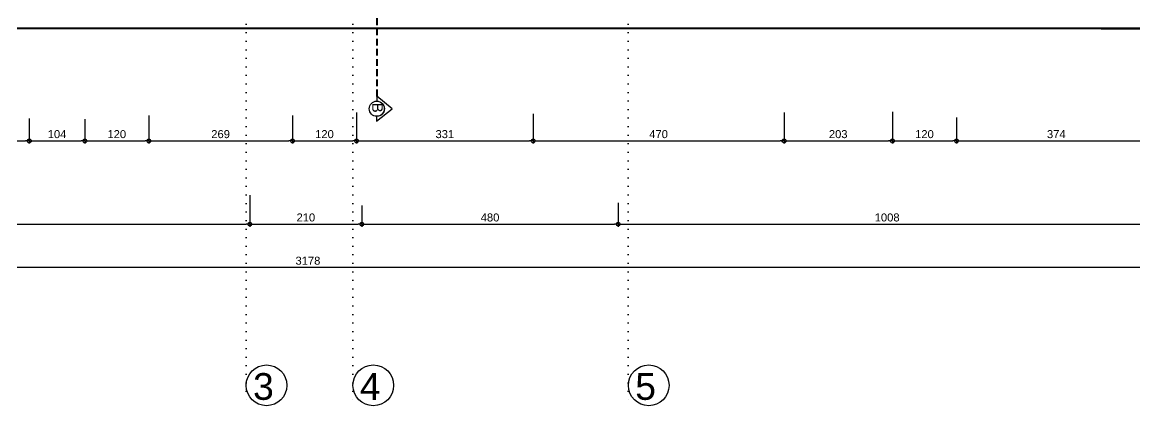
# Model space of a CAD drawing. Header units: millimetres. Extents: x 768 to 14077, y 324 to 18132.
# Drawn here: x 2691 to 4775, y 9591 to 10309 of the extents above; entities that cross this region are included whole.
import ezdxf

# ---------------------------------------------------------------- set-up
doc = ezdxf.new("R2010")
doc.units = ezdxf.units.MM
doc.linetypes.add('DOT2', pattern=[3.175, 0, -3.175])
doc.linetypes.add('HIDDENX2', pattern=[19.05, 12.7, -6.35])
doc.layers.add('SEM_AKS', color=161, linetype='Continuous')
doc.layers.add('SEM_DUVAR1', color=136, linetype='Continuous', lineweight=40)
doc.layers.add('SEM_KESİK1', color=254, linetype='HIDDENX2', lineweight=40)
doc.styles.add('SEM_YAZI', font='arial.ttf')
doc.styles.get("Standard").update_dxf_attribs({"font": 'arial.ttf'})
doc.dimstyles.new('1-50-2', dxfattribs={"dimtxt": 15, "dimasz": 7, "dimexe": 5, "dimexo": 5, "dimgap": 5, "dimtad": 1, "dimdec": 0, "dimtxsty": 'Standard', "dimblk": 'ORIGIN', "dimcen": 5, "dimdle": 7, "dimclrd": 256, "dimclre": 256, "dimclrt": 256, "dimadec": 0, "dimazin": 0, "dimtfac": 1, "dimtdec": 0, "dimtix": 1, "dimtmove": 0, "dimatfit": 3, "dimldrblk": 'ORIGIN', "dimfxl": 1, "dimlwd": -1, "dimlwe": -1, "dimarcsym": 0})

# ---------------------------------------------------------------- blocks, each defined once
blk = doc.blocks.new('_Origin')
at = {"color": 0, "linetype": 'ByBlock', "lineweight": -2}
blk.add_line((0, 0), (-1, 0), dxfattribs=at)
blk.add_circle((0, 0), 0.5, dxfattribs=at)
blk = doc.blocks.new('*D285')
at = {"transparency": 16777216}
for p, q in [((2313.9, 10129.6), (2313.9, 10081.7)), ((2704.1, 10128.7), (2704.1, 10081.7)), ((2320.9, 10086.7), (2697.1, 10086.7))]:
    blk.add_line(p, q, dxfattribs=at)
at = {"layer": 'Defpoints', "color": 0, "transparency": 16777216}
for p in [(2313.9, 10134.6), (2704.1, 10133.7), (2704.1, 10086.7)]:
    blk.add_point(p, dxfattribs=at)
at = {"transparency": 16777216, "xscale": 7, "yscale": 7, "zscale": 7, "rotation": 180}
blk.add_blockref('_Origin', (2313.9, 10086.7), dxfattribs=at)
at = {"transparency": 16777216, "xscale": 7, "yscale": 7, "zscale": 7}
blk.add_blockref('_Origin', (2704.1, 10086.7), dxfattribs=at)
at = {"transparency": 16777216, "insert": (2509, 10099.4), "char_height": 15, "attachment_point": 5}
blk.add_mtext('390', dxfattribs=at)
blk = doc.blocks.new('*D286')
at = {"transparency": 16777216}
for p, q in [((2704.1, 10128.7), (2704.1, 10081.7)), ((2808.1, 10127.7), (2808.1, 10081.7)), ((2711.1, 10086.7), (2801.1, 10086.7))]:
    blk.add_line(p, q, dxfattribs=at)
at = {"layer": 'Defpoints', "color": 0, "transparency": 16777216}
for p in [(2704.1, 10133.7), (2808.1, 10132.7), (2808.1, 10086.7)]:
    blk.add_point(p, dxfattribs=at)
at = {"transparency": 16777216, "xscale": 7, "yscale": 7, "zscale": 7, "rotation": 180}
blk.add_blockref('_Origin', (2704.1, 10086.7), dxfattribs=at)
at = {"transparency": 16777216, "xscale": 7, "yscale": 7, "zscale": 7}
blk.add_blockref('_Origin', (2808.1, 10086.7), dxfattribs=at)
at = {"transparency": 16777216, "insert": (2756.1, 10099.4), "char_height": 15, "attachment_point": 5}
blk.add_mtext('104', dxfattribs=at)
blk = doc.blocks.new('*D287')
at = {"transparency": 16777216}
for p, q in [((2927.9, 10134.5), (2927.9, 10081.7)), ((2808.1, 10127.7), (2808.1, 10081.7)), ((2815.1, 10086.7), (2920.9, 10086.7))]:
    blk.add_line(p, q, dxfattribs=at)
at = {"layer": 'Defpoints', "color": 0, "transparency": 16777216}
for p in [(2808.1, 10132.7), (2927.9, 10139.5), (2927.9, 10086.7)]:
    blk.add_point(p, dxfattribs=at)
at = {"transparency": 16777216, "xscale": 7, "yscale": 7, "zscale": 7, "rotation": 180}
blk.add_blockref('_Origin', (2808.1, 10086.7), dxfattribs=at)
at = {"transparency": 16777216, "xscale": 7, "yscale": 7, "zscale": 7}
blk.add_blockref('_Origin', (2927.9, 10086.7), dxfattribs=at)
at = {"transparency": 16777216, "insert": (2868, 10099.4), "char_height": 15, "attachment_point": 5}
blk.add_mtext('120', dxfattribs=at)
blk = doc.blocks.new('*D288')
at = {"transparency": 16777216}
for p, q in [((2927.9, 10134.5), (2927.9, 10081.7)), ((3197.1, 10134.3), (3197.1, 10081.7)), ((2934.9, 10086.7), (3190.1, 10086.7))]:
    blk.add_line(p, q, dxfattribs=at)
at = {"layer": 'Defpoints', "color": 0, "transparency": 16777216}
for p in [(2927.9, 10139.5), (3197.1, 10139.3), (3197.1, 10086.7)]:
    blk.add_point(p, dxfattribs=at)
at = {"transparency": 16777216, "xscale": 7, "yscale": 7, "zscale": 7, "rotation": 180}
blk.add_blockref('_Origin', (2927.9, 10086.7), dxfattribs=at)
at = {"transparency": 16777216, "xscale": 7, "yscale": 7, "zscale": 7}
blk.add_blockref('_Origin', (3197.1, 10086.7), dxfattribs=at)
at = {"transparency": 16777216, "insert": (3062.5, 10099.4), "char_height": 15, "attachment_point": 5}
blk.add_mtext('269', dxfattribs=at)
blk = doc.blocks.new('*D289')
at = {"transparency": 16777216}
for p, q in [((3197.1, 10134.3), (3197.1, 10081.7)), ((3317.1, 10139.9), (3317.1, 10081.7)), ((3204.1, 10086.7), (3310.1, 10086.7))]:
    blk.add_line(p, q, dxfattribs=at)
at = {"layer": 'Defpoints', "color": 0, "transparency": 16777216}
for p in [(3197.1, 10139.3), (3317.1, 10144.9), (3317.1, 10086.7)]:
    blk.add_point(p, dxfattribs=at)
at = {"transparency": 16777216, "xscale": 7, "yscale": 7, "zscale": 7, "rotation": 180}
blk.add_blockref('_Origin', (3197.1, 10086.7), dxfattribs=at)
at = {"transparency": 16777216, "xscale": 7, "yscale": 7, "zscale": 7}
blk.add_blockref('_Origin', (3317.1, 10086.7), dxfattribs=at)
at = {"transparency": 16777216, "insert": (3257.1, 10099.4), "char_height": 15, "attachment_point": 5}
blk.add_mtext('120', dxfattribs=at)
blk = doc.blocks.new('*D290')
at = {"transparency": 16777216}
for p, q in [((3317.1, 10139.9), (3317.1, 10081.7)), ((3648.1, 10137.3), (3648.1, 10081.7)), ((3324.1, 10086.7), (3641.1, 10086.7))]:
    blk.add_line(p, q, dxfattribs=at)
at = {"layer": 'Defpoints', "color": 0, "transparency": 16777216}
for p in [(3317.1, 10144.9), (3648.1, 10142.3), (3648.1, 10086.7)]:
    blk.add_point(p, dxfattribs=at)
at = {"transparency": 16777216, "xscale": 7, "yscale": 7, "zscale": 7, "rotation": 180}
blk.add_blockref('_Origin', (3317.1, 10086.7), dxfattribs=at)
at = {"transparency": 16777216, "xscale": 7, "yscale": 7, "zscale": 7}
blk.add_blockref('_Origin', (3648.1, 10086.7), dxfattribs=at)
at = {"transparency": 16777216, "insert": (3482.6, 10099.4), "char_height": 15, "attachment_point": 5}
blk.add_mtext('331', dxfattribs=at)
blk = doc.blocks.new('*D291')
at = {"transparency": 16777216}
for p, q in [((3648.1, 10137.3), (3648.1, 10081.7)), ((4118.1, 10140.2), (4118.1, 10081.7)), ((3655.1, 10086.7), (4111.1, 10086.7))]:
    blk.add_line(p, q, dxfattribs=at)
at = {"layer": 'Defpoints', "color": 0, "transparency": 16777216}
for p in [(3648.1, 10142.3), (4118.1, 10145.2), (4118.1, 10086.7)]:
    blk.add_point(p, dxfattribs=at)
at = {"transparency": 16777216, "xscale": 7, "yscale": 7, "zscale": 7, "rotation": 180}
blk.add_blockref('_Origin', (3648.1, 10086.7), dxfattribs=at)
at = {"transparency": 16777216, "xscale": 7, "yscale": 7, "zscale": 7}
blk.add_blockref('_Origin', (4118.1, 10086.7), dxfattribs=at)
at = {"transparency": 16777216, "insert": (3883.1, 10099.4), "char_height": 15, "attachment_point": 5}
blk.add_mtext('470', dxfattribs=at)
blk = doc.blocks.new('*D292')
at = {"transparency": 16777216}
for p, q in [((4118.1, 10140.2), (4118.1, 10081.7)), ((4321.1, 10141), (4321.1, 10081.7)), ((4125.1, 10086.7), (4314.1, 10086.7))]:
    blk.add_line(p, q, dxfattribs=at)
at = {"layer": 'Defpoints', "color": 0, "transparency": 16777216}
for p in [(4118.1, 10145.2), (4321.1, 10146), (4321.1, 10086.7)]:
    blk.add_point(p, dxfattribs=at)
at = {"transparency": 16777216, "xscale": 7, "yscale": 7, "zscale": 7, "rotation": 180}
blk.add_blockref('_Origin', (4118.1, 10086.7), dxfattribs=at)
at = {"transparency": 16777216, "xscale": 7, "yscale": 7, "zscale": 7}
blk.add_blockref('_Origin', (4321.1, 10086.7), dxfattribs=at)
at = {"transparency": 16777216, "insert": (4219.6, 10099.4), "char_height": 15, "attachment_point": 5}
blk.add_mtext('203', dxfattribs=at)
blk = doc.blocks.new('*D293')
at = {"transparency": 16777216}
for p, q in [((4321.1, 10141), (4321.1, 10081.7)), ((4441.2, 10130.6), (4441.2, 10081.7)), ((4328.1, 10086.7), (4434.2, 10086.7))]:
    blk.add_line(p, q, dxfattribs=at)
at = {"layer": 'Defpoints', "color": 0, "transparency": 16777216}
for p in [(4321.1, 10146), (4441.2, 10135.6), (4441.2, 10086.7)]:
    blk.add_point(p, dxfattribs=at)
at = {"transparency": 16777216, "xscale": 7, "yscale": 7, "zscale": 7, "rotation": 180}
blk.add_blockref('_Origin', (4321.1, 10086.7), dxfattribs=at)
at = {"transparency": 16777216, "xscale": 7, "yscale": 7, "zscale": 7}
blk.add_blockref('_Origin', (4441.2, 10086.7), dxfattribs=at)
at = {"transparency": 16777216, "insert": (4381.2, 10099.4), "char_height": 15, "attachment_point": 5}
blk.add_mtext('120', dxfattribs=at)
blk = doc.blocks.new('*D294')
at = {"transparency": 16777216}
for p, q in [((4441.2, 10130.6), (4441.2, 10081.7)), ((4815.1, 10125.3), (4815.1, 10081.7)), ((4448.2, 10086.7), (4808.1, 10086.7))]:
    blk.add_line(p, q, dxfattribs=at)
at = {"layer": 'Defpoints', "color": 0, "transparency": 16777216}
for p in [(4441.2, 10135.6), (4815.1, 10130.3), (4815.1, 10086.7)]:
    blk.add_point(p, dxfattribs=at)
at = {"transparency": 16777216, "xscale": 7, "yscale": 7, "zscale": 7, "rotation": 180}
blk.add_blockref('_Origin', (4441.2, 10086.7), dxfattribs=at)
at = {"transparency": 16777216, "xscale": 7, "yscale": 7, "zscale": 7}
blk.add_blockref('_Origin', (4815.1, 10086.7), dxfattribs=at)
at = {"transparency": 16777216, "insert": (4628.2, 10099.4), "char_height": 15, "attachment_point": 5}
blk.add_mtext('374', dxfattribs=at)
blk = doc.blocks.new('*D295')
at = {"transparency": 16777216}
for p, q in [((1637.1, 10211.8), (1637.1, 9844.9)), ((4815.1, 10211.8), (4815.1, 9844.9)), ((4808.1, 9849.9), (1644.1, 9849.9))]:
    blk.add_line(p, q, dxfattribs=at)
at = {"layer": 'Defpoints', "color": 0, "transparency": 16777216}
for p in [(1637.1, 10216.8), (4815.1, 10216.8), (1637.1, 9849.9)]:
    blk.add_point(p, dxfattribs=at)
at = {"transparency": 16777216, "xscale": 7, "yscale": 7, "zscale": 7, "rotation": 180}
blk.add_blockref('_Origin', (1637.1, 9849.9), dxfattribs=at)
at = {"transparency": 16777216, "xscale": 7, "yscale": 7, "zscale": 7}
blk.add_blockref('_Origin', (4815.1, 9849.9), dxfattribs=at)
at = {"transparency": 16777216, "insert": (3226.1, 9862.6), "char_height": 15, "attachment_point": 5}
blk.add_mtext('3178', dxfattribs=at)
blk = doc.blocks.new('*D296')
at = {"transparency": 16777216}
for p, q in [((1637.1, 9985.4), (1637.1, 9925.9)), ((3117.1, 9985.4), (3117.1, 9925.9)), ((1644.1, 9930.9), (3110.1, 9930.9))]:
    blk.add_line(p, q, dxfattribs=at)
at = {"layer": 'Defpoints', "color": 0, "transparency": 16777216}
for p in [(1637.1, 9990.4), (3117.1, 9990.4), (3117.1, 9930.9)]:
    blk.add_point(p, dxfattribs=at)
at = {"transparency": 16777216, "xscale": 7, "yscale": 7, "zscale": 7, "rotation": 180}
blk.add_blockref('_Origin', (1637.1, 9930.9), dxfattribs=at)
at = {"transparency": 16777216, "xscale": 7, "yscale": 7, "zscale": 7}
blk.add_blockref('_Origin', (3117.1, 9930.9), dxfattribs=at)
at = {"transparency": 16777216, "insert": (2377.1, 9943.5), "char_height": 15, "attachment_point": 5}
blk.add_mtext('1480', dxfattribs=at)
blk = doc.blocks.new('*D297')
at = {"transparency": 16777216}
for p, q in [((3117.1, 9985.4), (3117.1, 9925.9)), ((3327.2, 9966.2), (3327.2, 9925.9)), ((3124.1, 9930.9), (3320.2, 9930.9))]:
    blk.add_line(p, q, dxfattribs=at)
at = {"layer": 'Defpoints', "color": 0, "transparency": 16777216}
for p in [(3117.1, 9990.4), (3327.2, 9971.2), (3327.2, 9930.9)]:
    blk.add_point(p, dxfattribs=at)
at = {"transparency": 16777216, "xscale": 7, "yscale": 7, "zscale": 7, "rotation": 180}
blk.add_blockref('_Origin', (3117.1, 9930.9), dxfattribs=at)
at = {"transparency": 16777216, "xscale": 7, "yscale": 7, "zscale": 7}
blk.add_blockref('_Origin', (3327.2, 9930.9), dxfattribs=at)
at = {"transparency": 16777216, "insert": (3222.2, 9943.5), "char_height": 15, "attachment_point": 5}
blk.add_mtext('210', dxfattribs=at)
blk = doc.blocks.new('*D298')
at = {"transparency": 16777216}
for p, q in [((3327.2, 9966.2), (3327.2, 9925.9)), ((3807.5, 9970.8), (3807.5, 9925.9)), ((3334.2, 9930.9), (3800.5, 9930.9))]:
    blk.add_line(p, q, dxfattribs=at)
at = {"layer": 'Defpoints', "color": 0, "transparency": 16777216}
for p in [(3327.2, 9971.2), (3807.5, 9975.8), (3807.5, 9930.9)]:
    blk.add_point(p, dxfattribs=at)
at = {"transparency": 16777216, "xscale": 7, "yscale": 7, "zscale": 7, "rotation": 180}
blk.add_blockref('_Origin', (3327.2, 9930.9), dxfattribs=at)
at = {"transparency": 16777216, "xscale": 7, "yscale": 7, "zscale": 7}
blk.add_blockref('_Origin', (3807.5, 9930.9), dxfattribs=at)
at = {"transparency": 16777216, "insert": (3567.3, 9943.5), "char_height": 15, "attachment_point": 5}
blk.add_mtext('480', dxfattribs=at)
blk = doc.blocks.new('*D299')
at = {"transparency": 16777216}
for p, q in [((4815.1, 10023.4), (4815.1, 9925.9)), ((3807.5, 9970.8), (3807.5, 9925.9)), ((3814.5, 9930.9), (4808.1, 9930.9))]:
    blk.add_line(p, q, dxfattribs=at)
at = {"layer": 'Defpoints', "color": 0, "transparency": 16777216}
for p in [(4815.1, 10028.4), (3807.5, 9975.8), (4815.1, 9930.9)]:
    blk.add_point(p, dxfattribs=at)
at = {"transparency": 16777216, "xscale": 7, "yscale": 7, "zscale": 7, "rotation": 180}
blk.add_blockref('_Origin', (3807.5, 9930.9), dxfattribs=at)
at = {"transparency": 16777216, "xscale": 7, "yscale": 7, "zscale": 7}
blk.add_blockref('_Origin', (4815.1, 9930.9), dxfattribs=at)
at = {"transparency": 16777216, "insert": (4311.3, 9943.5), "char_height": 15, "attachment_point": 5}
blk.add_mtext('1008', dxfattribs=at)

msp = doc.modelspace()

# ---------------------------------------------------------------- linework, layer by layer
at = {"layer": 'SEM_AKS', "linetype": 'DOT2', "ltscale": 5}
for p, q in [((3110.4, 12733.6), (3110.4, 9591.4)), ((3310.4, 12733.6), (3310.4, 9591.4)), ((3826.4, 12733.6), (3826.4, 9591.4))]:
    msp.add_line(p, q, dxfattribs=at)
at = {"layer": 'SEM_AKS', "ltscale": 5}
for centre in [(3148.6, 9629.5), (3348.6, 9629.5), (3864.6, 9629.5)]:
    msp.add_circle(centre, 38.1, dxfattribs=at)
at = {"layer": 'SEM_DUVAR1'}
for p, q in [((4712.4, 10297.4), (1630.4, 10297.4)), ((4808.4, 10297.4), (4434.4, 10297.4)), ((4712.4, 10297.4), (4808.4, 10297.4))]:
    msp.add_line(p, q, dxfattribs=at)
at = {"layer": 'SEM_KESİK1'}
msp.add_line((3355.6, 10170.1), (3355.6, 11888.1), dxfattribs=at)
at = {"layer": 'SEM_KESİK1', "linetype": 'ByBlock', "lineweight": 30, "ltscale": 0.1}
msp.add_lwpolyline([(3355.3, 10161.2, -1.000319), (3354.8, 10132.8), (3354.7, 10123.6), (3384, 10146.5), (3355.4, 10170.4)], format="xyb", close=True, dxfattribs=at)
msp.add_circle((3355.1, 10147), 14.2, dxfattribs=at)

# ---------------------------------------------------------------- texts
at = {"layer": 'SEM_AKS', "linetype": 'DOT2', "ltscale": 5}
for s, p in [('3', (3123.3, 9602.4)), ('4', (3323.3, 9602.4)), ('5', (3839.3, 9602.4))]:
    msp.add_text(s, height=50, dxfattribs=at).set_placement(p)
at = {"layer": 'SEM_KESİK1', "linetype": 'ByBlock', "lineweight": 30, "ltscale": 0.1, "insert": (3346.5, 10139.6), "char_height": 19.8, "width": 7.91, "attachment_point": 9, "rotation": 270, "style": 'SEM_YAZI'}
msp.add_mtext('B', dxfattribs=at)

# ---------------------------------------------------------------- dimensions: what is measured, and where the dimension line sits
for base, p1, p2, picture, middle in [((1637.1, 9849.9), (4815.1, 10216.8), (1637.1, 10216.8), '*D295', (3226.1, 9862.6)), ((3117.1, 9930.9), (1637.1, 9990.4), (3117.1, 9990.4), '*D296', (2377.1, 9943.5))]:
    dim = msp.add_linear_dim(base=base, p1=p1, p2=p2, dimstyle='1-50-2')
    dim.commit()
    dim.dimension.update_dxf_attribs({"geometry": picture, "text_midpoint": middle})
for base, p1, p2, picture, middle in [((2704.1, 10086.7), (2313.9, 10134.6), (2704.1, 10133.7), '*D285', (2509, 10099.4)), ((2808.1, 10086.7), (2704.1, 10133.7), (2808.1, 10132.7), '*D286', (2756.1, 10099.4)), ((2927.9, 10086.7), (2808.1, 10132.7), (2927.9, 10139.5), '*D287', (2868, 10099.4)), ((3197.1, 10086.7), (2927.9, 10139.5), (3197.1, 10139.3), '*D288', (3062.5, 10099.4)), ((3317.1, 10086.7), (3197.1, 10139.3), (3317.1, 10144.9), '*D289', (3257.1, 10099.4)), ((3648.1, 10086.7), (3317.1, 10144.9), (3648.1, 10142.3), '*D290', (3482.6, 10099.4)), ((4118.1, 10086.7), (3648.1, 10142.3), (4118.1, 10145.2), '*D291', (3883.1, 10099.4)), ((4321.1, 10086.7), (4118.1, 10145.2), (4321.1, 10146), '*D292', (4219.6, 10099.4)), ((4441.2, 10086.7), (4321.1, 10146), (4441.2, 10135.6), '*D293', (4381.2, 10099.4)), ((4815.1, 10086.7), (4441.2, 10135.6), (4815.1, 10130.3), '*D294', (4628.2, 10099.4)), ((4815.1, 9930.9), (3807.5, 9975.8), (4815.1, 10028.4), '*D299', (4311.3, 9943.5)), ((3327.2, 9930.9), (3117.1, 9990.4), (3327.2, 9971.2), '*D297', (3222.2, 9943.5)), ((3807.5, 9930.9), (3327.2, 9971.2), (3807.5, 9975.8), '*D298', (3567.3, 9943.5))]:
    dim = msp.add_linear_dim(base=base, p1=p1, p2=p2, dimstyle='1-50-2', override={"dimtmove": 1})
    dim.commit()
    dim.dimension.update_dxf_attribs({"geometry": picture, "text_midpoint": middle})

doc.saveas('drawing.dxf')
